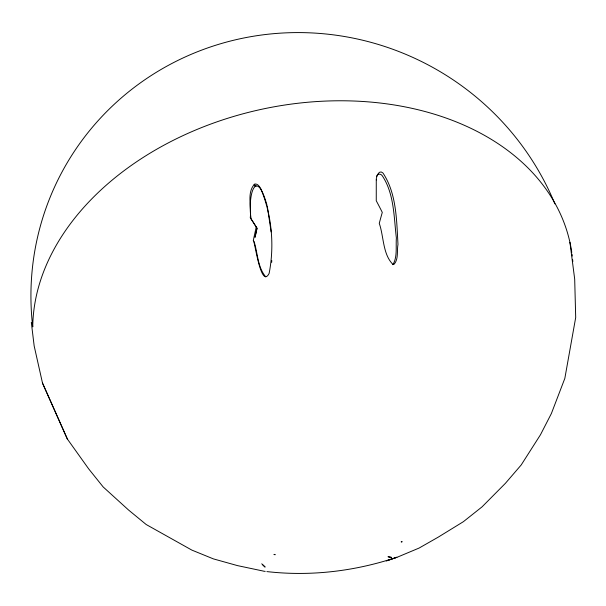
<?xml version="1.0" encoding="UTF-8"?>
<svg xmlns="http://www.w3.org/2000/svg" width="606" height="606" viewBox="0 0 606 606"><rect width="100%" height="100%" fill="white"/><g stroke="black" fill="none" stroke-linecap="round" stroke-linejoin="round"><path stroke-width="0.91" d="M271.677 262.375L271.783 260.527M376.599 176.429C377.243 173.581 380.818 173.422 382.234 175.717C394.332 193.799 393.855 217.198 396.369 237.969C395.703 246.695 397.612 256.861 392.877 264.693M256.232 227.038A272.761 75.341 -81.2 0 0 253.278 240.635C254.641 239.34 260.694 289.789 269.125 273.427C274.624 245.369 271.776 214.713 260.641 188.352C259.413 186.542 257.898 184.004 255.414 183.989A2.219 1.977 -22.5 0 0 254.437 184.269C246.49 193.049 251.823 207.184 250.263 217.675A235.552 112.421 68.8 0 1 256.232 227.038L257.012 228.265L255.05 237.158L257.012 228.265A231.621 110.55 68.8 0 0 251.142 219.054C247.331 195.814 255.937 165.574 266.996 205.252M387.431 560.52L396.9 557.24C356.487 570.822 313.196 576.291 270.693 571.996L266.882 571.602M386.257 561.012L397.263 557.209L419.087 548.066L438.236 537.143L463.363 521.698L482.035 506.874L505.366 483.361L521.19 464.976L540.476 434.752L551.377 413.534L564.83 378.409L575.7 317.506L574.693 279.161L569.928 242.362M254.944 186.39L256.202 185.936M390.264 559.429L390.582 559.315M265.216 571.382L264.261 571.246M263.701 571.155L237.507 565.618L213.388 558.883L191.844 550.096L146.205 524.531L128.578 510.04L103.171 486.951L88.658 468.847L67.334 438.986L42.503 383.083L34.171 345.973L31.307 322.369M265.784 276.874C257.497 267.36 257.77 253.134 254.103 241.642M262.852 564.974L265.133 567.087L261.739 563.8M254.134 184.451L255.331 185.792L254.437 184.269M42.503 383.083L67.334 438.986M267.269 206.108L271.124 231.886M572.026 254.202A273.245 195.897 -12.2 0 1 572.253 256.043M572.647 259.747A273.245 195.897 -12.2 0 1 572.814 261.603M571.769 252.361A273.245 195.897 -12.2 0 0 289.873 104.285A273.245 195.897 -12.2 0 0 32.747 326.892A273.245 266.981 25.8 0 1 235.211 39.875A273.245 266.981 25.8 0 1 554.861 203.851M376.273 179.929L376.258 200.753A272.155 129.896 68.8 0 1 382.288 212.395A240.15 66.334 -81.2 0 0 379.258 223.341C383.856 236.302 382.628 254.27 393.006 264.474A1.644 1.538 67.2 0 0 393.983 264.36C398.756 259.224 396.756 250.71 397.983 244.392C396.597 220.516 396.665 193.473 382.916 172.96C378.848 169.172 376.099 176.952 376.273 179.929M401.248 541.87L402.02 541.794L401.248 541.87M391.317 557.338L387.992 556.717A240.15 66.334 -81.2 0 0 391.317 557.338M274.101 554.376L275.063 554.71L274.101 554.376"/></g></svg>
